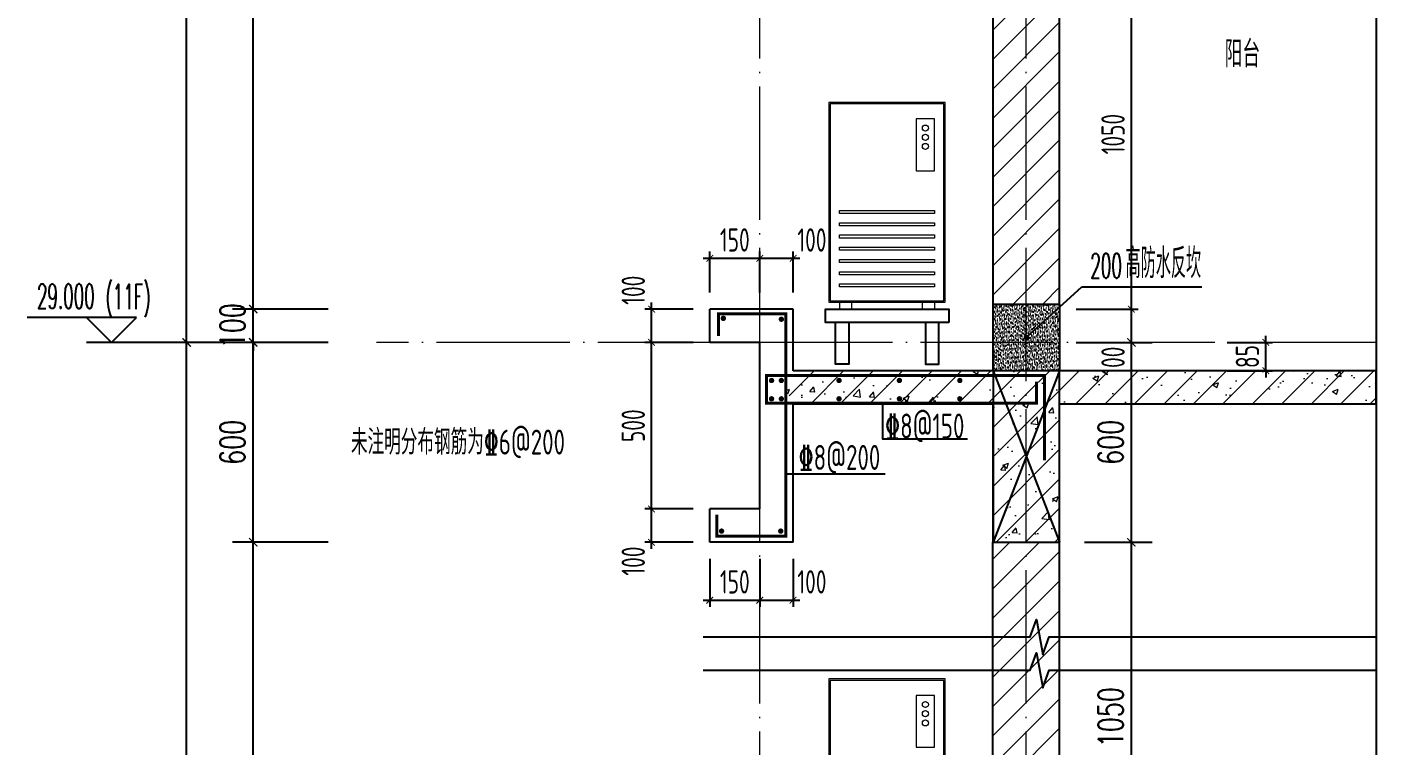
# Model space of a CAD drawing. Extents: x -668857 to 143095, y -247466 to 228182.
# Drawn here: x 45066 to 49166, y 162973 to 165129 of the extents above; entities that cross this region are included whole.
import ezdxf

# ---------------------------------------------------------------- set-up
doc = ezdxf.new("R2010")
doc.units = 0
doc.header["$LTSCALE"] = 1000
doc.linetypes.add('DOTE', pattern=[2.42, 2, -0.2, 0.02, -0.2])
doc.layers.get('0').update_dxf_attribs({"linetype": 'CONTINUOUS'})
doc.layers.get('DEFPOINTS').update_dxf_attribs({"linetype": 'CONTINUOUS'})
for name, color, linetype in [('DIM', 2, 'CONTINUOUS'), ('DIM_ELEV', 3, 'CONTINUOUS'), ('DIM_IDEN', 67, 'CONTINUOUS'), ('DIM_SYMB', 3, 'CONTINUOUS'), ('PUB_DIM', 3, 'CONTINUOUS'), ('PUB_TEXT', 2, 'CONTINUOUS'), ('REIN', 6, 'CONTINUOUS'), ('S-大样-砼线', 7, 'CONTINUOUS'), ('S-引出线', 40, 'CONTINUOUS'), ('TEXT', 2, 'CONTINUOUS'), ('WALL', 5, 'CONTINUOUS'), ('看线', 251, 'CONTINUOUS'), ('空调外机', 8, 'CONTINUOUS'), ('立面-看线', 251, 'CONTINUOUS')]:
    doc.layers.add(name, color=color, linetype=linetype)
for name, color, linetype, lineweight in [('DOTE', 19, 'DOTE', 9), ('PUB_HATCH', 8, 'CONTINUOUS', 9), ('平面-空调室外机', 143, 'CONTINUOUS', 9)]:
    doc.layers.add(name, color=color, linetype=linetype, lineweight=lineweight)
doc.styles.add('_TCH_DIM', font='SIMPLEX.shx', dxfattribs={"width": 0.7, "bigfont": 'GBCBIG.shx'})
doc.styles.add('_TCH_DIM_T3', font='SIMPLEX', dxfattribs={"width": 0.705882, "bigfont": 'GBCBIG'})
doc.styles.add('DIM_FONT_T3', font='SIMPLEX', dxfattribs={"width": 0.705882, "bigfont": 'GBCBIG'})
doc.styles.add('TSSD_DIMENSION', font='Tssdeng.shx', dxfattribs={"width": 0.7, "bigfont": 'tssdchn.shx'})
doc.styles.add('TSSD_REIN', font='tssdeng.shx', dxfattribs={"width": 0.7, "height": 300, "bigfont": 'tssdchn.shx'})
doc.dimstyles.new('_TCH_ARCH&&25', dxfattribs={"dimtxt": 74.375, "dimasz": 25, "dimexe": 62.5, "dimexo": 75, "dimgap": 25, "dimtad": 1, "dimdec": 0, "dimzin": 0, "dimdsep": 46, "dimtxsty": '_TCH_DIM_T3', "dimblk": 'ARCHTICK', "dimcen": 0.09, "dimclrt": 7, "dimazin": 0, "dimtfac": 1, "dimtdec": 0, "dimtix": 1, "dimtmove": 2, "dimatfit": 3, "dimldrblk": 'ARCHTICK', "dimfxl": 0, "dimtolj": 1, "dimtzin": 0, "dimarcsym": 0})
doc.dimstyles.new('TSSD_20_20', dxfattribs={"dimtxt": 60, "dimasz": 20, "dimexe": 20, "dimexo": 50, "dimgap": 20, "dimtad": 1, "dimdec": 0, "dimzin": 0, "dimdsep": 46, "dimtxsty": 'TSSD_DIMENSION', "dimblk": 'ARCHTICK', "dimblk1": 'ARCHTICK', "dimblk2": 'ARCHTICK', "dimcen": 0, "dimdle": 20, "dimclrt": 7, "dimadec": 0, "dimazin": 0, "dimtfac": 1, "dimtdec": 0, "dimtix": 1, "dimtmove": 2, "dimatfit": 3, "dimfxl": 0, "dimtolj": 1, "dimtzin": 0, "dimarcsym": 0})
pattern_1 = [(45, (-956095.346, 321026.26), (-44.194174, 44.194174), []), (50, (-956095.35, 321026.26), (179.315046, -15.688034), [18.75, -206.25]), (355, (-956095.35, 321026.26), (-34.687833, 188.048033), [15, -165]), (100.4514, (-956080.4, 321024.95), (144.627345, 172.359886), [15.935047, -175.285528]), (46.1842, (-956095.35, 321076.26), (266.81026, -41.379754), [28.125, -309.375]), (96.6356, (-956073.1, 321072.8), (233.665676, 243.52947), [23.90257, -262.92825]), (351.1842, (-956095.35, 321076.26), (233.66549, 243.52965), [22.5, -247.5]), (21, (-956070.35, 321063.76), (149.226763, -100.654723), [18.75, -206.25]), (326, (-956070.35, 321063.76), (60.828833, 181.28751), [15, -165]), (71.4514, (-956057.91, 321055.37), (210.055657, 80.632624), [15.935047, -175.285528]), (37.5, (-956095.346, 321026.26), (3.039964, 83.2234635), [0, -163, 0, -167.5, 0, -165.625]), (7.5, (-956095.35, 321026.26), (65.767384, 98.602928), [0, -95.5, 0, -159.25, 0, -63.125]), (327.5, (-956151.096, 321026.26), (133.455609, -5.638718), [0, -62.5, 0, -195, 0, -258.75]), (317.5, (-956176.1, 321026.26), (145.796542, 25.026246), [0, -81.25, 0, -129.5, 0, -183.75])]

# ---------------------------------------------------------------- blocks, each defined once
blk = doc.blocks.new('kongtiao')
for p, q in [((-338.7, 49), (-338.7, -550.8)), ((11, 49), (-338.7, 49)), ((-334.1, 44.4), (-334.1, -546.2)), ((6.4, 44.4), (-334.1, 44.4)), ((6.4, -546.2), (6.4, 44.4)), ((11, -550.8), (11, 49)), ((-76.2, -0.5), (-76.2, -156.5)), ((-21.1, -0.5), (-76.2, -0.5)), ((-21.1, -156.5), (-21.1, -0.5)), ((-76.2, -156.5), (-21.1, -156.5)), ((-338.7, -550.8), (11, -550.8)), ((-334.1, -546.2), (6.4, -546.2)), ((-306.6, -550.8), (-306.6, -571.2)), ((-306.6, -571.2), (-269.8, -571.2)), ((-269.8, -571.2), (-269.8, -550.8)), ((-57.9, -571.2), (-57.9, -550.8)), ((-21.1, -571.2), (-57.9, -571.2)), ((-21.1, -550.8), (-21.1, -571.2))]:
    blk.add_line(p, q)
for points in [[(-306.6, -275.4), (-21.1, -275.4), (-21.1, -284.6), (-306.6, -284.6)], [(-306.6, -312.1), (-21.1, -312.1), (-21.1, -321.3), (-306.6, -321.3)], [(-306.6, -348.8), (-21.1, -348.8), (-21.1, -358), (-306.6, -358)], [(-306.6, -385.6), (-21.1, -385.6), (-21.1, -394.7), (-306.6, -394.7)], [(-306.6, -422.3), (-21.1, -422.3), (-21.1, -431.5), (-306.6, -431.5)], [(-306.6, -459), (-21.1, -459), (-21.1, -468.2), (-306.6, -468.2)], [(-306.6, -495.7), (-21.1, -495.7), (-21.1, -504.9), (-306.6, -504.9)]]:
    blk.add_lwpolyline(points, close=True)
for centre in [(-48.7, -28), (-48.7, -55.6), (-48.7, -83.1)]:
    blk.add_circle(centre, 9.18)
blk = doc.blocks.new('_ArchTick')
at = {"color": 0, "linetype": 'ByBlock', "const_width": 0.15}
blk.add_lwpolyline([(-0.5, -0.5), (0.5, 0.5)], dxfattribs=at)
blk = doc.blocks.new('*D2106')
at = {"layer": 'DEFPOINTS', "color": 0}
for p in [(895181.9, -114386.1), (895397.2, -114386.1), (895181.9, -114986.1)]:
    blk.add_point(p, dxfattribs=at)
at = {"layer": 'PUB_DIM', "color": 0, "lineweight": -2}
for p, q in [((895256.9, -114386.1), (895459.7, -114386.1)), ((895397.2, -114986.1), (895397.2, -114386.1)), ((895256.9, -114986.1), (895459.7, -114986.1))]:
    blk.add_line(p, q, dxfattribs=at)
at = {"layer": 'PUB_DIM', "color": 0, "lineweight": -2, "xscale": 25, "yscale": 25, "zscale": 25}
for p, rotation in [((895397.2, -114386.1), 90), ((895397.2, -114986.1), 270)]:
    blk.add_blockref('_ArchTick', p, dxfattribs=dict(at, rotation=rotation))
at = {"layer": 'PUB_DIM', "color": 7, "insert": (895335, -114686.1), "char_height": 74.38, "attachment_point": 5, "rotation": 90, "style": '_TCH_DIM_T3'}
blk.add_mtext('\\A1;600', dxfattribs=at)
blk = doc.blocks.new('*D2107')
at = {"layer": 'DEFPOINTS', "color": 0}
for p in [(895181.9, -114986.1), (895397.2, -114986.1), (895181.9, -116036.1)]:
    blk.add_point(p, dxfattribs=at)
at = {"layer": 'PUB_DIM', "color": 0, "lineweight": -2}
for p, q in [((895256.9, -114986.1), (895459.7, -114986.1)), ((895397.2, -116036.1), (895397.2, -114986.1)), ((895256.9, -116036.1), (895459.7, -116036.1))]:
    blk.add_line(p, q, dxfattribs=at)
at = {"layer": 'PUB_DIM', "color": 0, "lineweight": -2, "xscale": 25, "yscale": 25, "zscale": 25}
for p, rotation in [((895397.2, -114986.1), 90), ((895397.2, -116036.1), 270)]:
    blk.add_blockref('_ArchTick', p, dxfattribs=dict(at, rotation=rotation))
at = {"layer": 'PUB_DIM', "color": 7, "insert": (895335, -115511.1), "char_height": 74.38, "attachment_point": 5, "rotation": 90, "style": '_TCH_DIM_T3'}
blk.add_mtext('\\A1;1050', dxfattribs=at)
blk = doc.blocks.new('*D2706')
at = {"layer": 'DEFPOINTS', "color": 0}
for p in [(47263.9, 164435.6), (47113.9, 164283.2), (47263.9, 164283.2)]:
    blk.add_point(p, dxfattribs=at)
at = {"layer": 'DIM', "color": 0, "lineweight": -2}
for p, q in [((47113.9, 164333.2), (47113.9, 164455.6)), ((47263.9, 164333.2), (47263.9, 164455.6)), ((47093.9, 164435.6), (47283.9, 164435.6))]:
    blk.add_line(p, q, dxfattribs=at)
at = {"layer": 'DIM', "color": 0, "lineweight": -2, "xscale": 20, "yscale": 20, "zscale": 20, "rotation": 180}
blk.add_blockref('_ArchTick', (47113.9, 164435.6), dxfattribs=at)
at = {"layer": 'DIM', "color": 0, "lineweight": -2, "xscale": 20, "yscale": 20, "zscale": 20}
blk.add_blockref('_ArchTick', (47263.9, 164435.6), dxfattribs=at)
at = {"layer": 'DIM', "color": 7, "insert": (47188.9, 164490.6), "char_height": 70, "attachment_point": 5, "style": 'TSSD_DIMENSION'}
blk.add_mtext('\\A1;150', dxfattribs=at)
blk = doc.blocks.new('*D2707')
at = {"layer": 'DEFPOINTS', "color": 0}
for p in [(47363.9, 164435.6), (47263.9, 164283.2), (47363.9, 164283.2)]:
    blk.add_point(p, dxfattribs=at)
at = {"layer": 'DIM', "color": 0, "lineweight": -2}
for p, q in [((47263.9, 164333.2), (47263.9, 164455.6)), ((47363.9, 164333.2), (47363.9, 164455.6)), ((47243.9, 164435.6), (47383.9, 164435.6))]:
    blk.add_line(p, q, dxfattribs=at)
at = {"layer": 'DIM', "color": 0, "lineweight": -2, "xscale": 20, "yscale": 20, "zscale": 20, "rotation": 180}
blk.add_blockref('_ArchTick', (47263.9, 164435.6), dxfattribs=at)
at = {"layer": 'DIM', "color": 0, "lineweight": -2, "xscale": 20, "yscale": 20, "zscale": 20}
blk.add_blockref('_ArchTick', (47363.9, 164435.6), dxfattribs=at)
at = {"layer": 'DIM', "color": 7, "insert": (47420.3, 164490.6), "char_height": 70, "attachment_point": 5, "style": 'TSSD_DIMENSION'}
blk.add_mtext('\\A1;100', dxfattribs=at)
blk = doc.blocks.new('*D2708')
at = {"layer": 'DEFPOINTS', "color": 0}
for p in [(47113.9, 163583.2), (47263.9, 163583.2), (47263.9, 163409.5)]:
    blk.add_point(p, dxfattribs=at)
at = {"layer": 'DIM', "color": 0, "lineweight": -2}
for p, q in [((47113.9, 163533.2), (47113.9, 163389.5)), ((47263.9, 163533.2), (47263.9, 163389.5)), ((47093.9, 163409.5), (47283.9, 163409.5))]:
    blk.add_line(p, q, dxfattribs=at)
at = {"layer": 'DIM', "color": 0, "lineweight": -2, "xscale": 20, "yscale": 20, "zscale": 20, "rotation": 180}
blk.add_blockref('_ArchTick', (47113.9, 163409.5), dxfattribs=at)
at = {"layer": 'DIM', "color": 0, "lineweight": -2, "xscale": 20, "yscale": 20, "zscale": 20}
blk.add_blockref('_ArchTick', (47263.9, 163409.5), dxfattribs=at)
at = {"layer": 'DIM', "color": 7, "insert": (47188.9, 163464.5), "char_height": 70, "attachment_point": 5, "style": 'TSSD_DIMENSION'}
blk.add_mtext('\\A1;150', dxfattribs=at)
blk = doc.blocks.new('*D2709')
at = {"layer": 'DEFPOINTS', "color": 0}
for p in [(47263.9, 163583.2), (47363.9, 163583.2), (47363.9, 163409.5)]:
    blk.add_point(p, dxfattribs=at)
at = {"layer": 'DIM', "color": 0, "lineweight": -2}
for p, q in [((47263.9, 163533.2), (47263.9, 163389.5)), ((47363.9, 163533.2), (47363.9, 163389.5)), ((47243.9, 163409.5), (47383.9, 163409.5))]:
    blk.add_line(p, q, dxfattribs=at)
at = {"layer": 'DIM', "color": 0, "lineweight": -2, "xscale": 20, "yscale": 20, "zscale": 20, "rotation": 180}
blk.add_blockref('_ArchTick', (47263.9, 163409.5), dxfattribs=at)
at = {"layer": 'DIM', "color": 0, "lineweight": -2, "xscale": 20, "yscale": 20, "zscale": 20}
blk.add_blockref('_ArchTick', (47363.9, 163409.5), dxfattribs=at)
at = {"layer": 'DIM', "color": 7, "insert": (47420.3, 163464.5), "char_height": 70, "attachment_point": 5, "style": 'TSSD_DIMENSION'}
blk.add_mtext('\\A1;100', dxfattribs=at)
blk = doc.blocks.new('*D2710')
at = {"layer": 'DEFPOINTS', "color": 0}
for p in [(46939.2, 164283.2), (47113.9, 164283.2), (47113.9, 164183.2)]:
    blk.add_point(p, dxfattribs=at)
at = {"layer": 'DIM', "color": 0, "lineweight": -2}
for p, q in [((47063.9, 164283.2), (46919.2, 164283.2)), ((46939.2, 164163.2), (46939.2, 164303.2)), ((47063.9, 164183.2), (46919.2, 164183.2))]:
    blk.add_line(p, q, dxfattribs=at)
at = {"layer": 'DIM', "color": 0, "lineweight": -2, "xscale": 20, "yscale": 20, "zscale": 20}
for p, rotation in [((46939.2, 164283.2), 90), ((46939.2, 164183.2), 270)]:
    blk.add_blockref('_ArchTick', p, dxfattribs=dict(at, rotation=rotation))
at = {"layer": 'DIM', "color": 7, "insert": (46884.2, 164339.7), "char_height": 70, "attachment_point": 5, "rotation": 90, "style": 'TSSD_DIMENSION'}
blk.add_mtext('\\A1;100', dxfattribs=at)
blk = doc.blocks.new('*D2711')
at = {"layer": 'DEFPOINTS', "color": 0}
for p in [(46939.2, 164183.2), (47113.9, 164183.2), (47113.9, 163683.2)]:
    blk.add_point(p, dxfattribs=at)
at = {"layer": 'DIM', "color": 0, "lineweight": -2}
for p, q in [((46939.2, 163663.2), (46939.2, 164203.2)), ((47063.9, 164183.2), (46919.2, 164183.2)), ((47063.9, 163683.2), (46919.2, 163683.2))]:
    blk.add_line(p, q, dxfattribs=at)
at = {"layer": 'DIM', "color": 0, "lineweight": -2, "xscale": 20, "yscale": 20, "zscale": 20}
for p, rotation in [((46939.2, 164183.2), 90), ((46939.2, 163683.2), 270)]:
    blk.add_blockref('_ArchTick', p, dxfattribs=dict(at, rotation=rotation))
at = {"layer": 'DIM', "color": 7, "insert": (46884.2, 163933.2), "char_height": 70, "attachment_point": 5, "rotation": 90, "style": 'TSSD_DIMENSION'}
blk.add_mtext('\\A1;500', dxfattribs=at)
blk = doc.blocks.new('*D2712')
at = {"layer": 'DEFPOINTS', "color": 0}
for p in [(46939.2, 163683.2), (47113.9, 163683.2), (47113.9, 163583.2)]:
    blk.add_point(p, dxfattribs=at)
at = {"layer": 'DIM', "color": 0, "lineweight": -2}
for p, q in [((46939.2, 163563.2), (46939.2, 163703.2)), ((47063.9, 163683.2), (46919.2, 163683.2)), ((47063.9, 163583.2), (46919.2, 163583.2))]:
    blk.add_line(p, q, dxfattribs=at)
at = {"layer": 'DIM', "color": 0, "lineweight": -2, "xscale": 20, "yscale": 20, "zscale": 20}
for p, rotation in [((46939.2, 163683.2), 90), ((46939.2, 163583.2), 270)]:
    blk.add_blockref('_ArchTick', p, dxfattribs=dict(at, rotation=rotation))
at = {"layer": 'DIM', "color": 7, "insert": (46884.2, 163526.8), "char_height": 70, "attachment_point": 5, "rotation": 90, "style": 'TSSD_DIMENSION'}
blk.add_mtext('\\A1;100', dxfattribs=at)
blk = doc.blocks.new('*D2713')
at = {"layer": 'DEFPOINTS', "color": 0}
for p in [(48616.5, 164183.2), (48782.5, 164183.2), (48616.5, 164098.2)]:
    blk.add_point(p, dxfattribs=at)
at = {"layer": 'DIM', "color": 0, "lineweight": -2}
for p, q in [((48782.5, 164183.2), (48782.5, 164203.2)), ((48666.5, 164183.2), (48802.5, 164183.2)), ((48782.5, 164098.2), (48782.5, 164183.2)), ((48666.5, 164098.2), (48802.5, 164098.2)), ((48782.5, 164098.2), (48782.5, 164078.2))]:
    blk.add_line(p, q, dxfattribs=at)
at = {"layer": 'DIM', "color": 0, "lineweight": -2, "xscale": 20, "yscale": 20, "zscale": 20}
for p, rotation in [((48782.5, 164183.2), 270), ((48782.5, 164098.2), 90)]:
    blk.add_blockref('_ArchTick', p, dxfattribs=dict(at, rotation=rotation))
at = {"layer": 'DIM', "color": 7, "insert": (48727.5, 164140.7), "char_height": 70, "attachment_point": 5, "rotation": 90, "style": 'TSSD_DIMENSION'}
blk.add_mtext('\\A1;85', dxfattribs=at)
blk = doc.blocks.new('*D2720')
at = {"layer": 'DEFPOINTS', "color": 0}
for p in [(48163.9, 165333.2), (48379.1, 165333.2), (48163.9, 164283.2)]:
    blk.add_point(p, dxfattribs=at)
at = {"layer": 'DIM', "color": 0, "lineweight": -2}
for p, q in [((48379.1, 164263.2), (48379.1, 165353.2)), ((48213.9, 165333.2), (48399.1, 165333.2)), ((48213.9, 164283.2), (48399.1, 164283.2))]:
    blk.add_line(p, q, dxfattribs=at)
at = {"layer": 'DIM', "color": 0, "lineweight": -2, "xscale": 20, "yscale": 20, "zscale": 20}
for p, rotation in [((48379.1, 165333.2), 90), ((48379.1, 164283.2), 270)]:
    blk.add_blockref('_ArchTick', p, dxfattribs=dict(at, rotation=rotation))
at = {"layer": 'DIM', "color": 7, "insert": (48324.1, 164808.2), "char_height": 70, "attachment_point": 5, "rotation": 90, "style": 'TSSD_DIMENSION'}
blk.add_mtext('\\A1;1050', dxfattribs=at)
blk = doc.blocks.new('*D2721')
at = {"layer": 'DEFPOINTS', "color": 0}
for p in [(48163.9, 164283.2), (48379.1, 164283.2), (48163.9, 164183.2)]:
    blk.add_point(p, dxfattribs=at)
at = {"layer": 'DIM', "color": 0, "lineweight": -2}
for p, q in [((48213.9, 164283.2), (48399.1, 164283.2)), ((48379.1, 164163.2), (48379.1, 164303.2)), ((48213.9, 164183.2), (48399.1, 164183.2))]:
    blk.add_line(p, q, dxfattribs=at)
at = {"layer": 'DIM', "color": 0, "lineweight": -2, "xscale": 20, "yscale": 20, "zscale": 20}
for p, rotation in [((48379.1, 164283.2), 90), ((48379.1, 164183.2), 270)]:
    blk.add_blockref('_ArchTick', p, dxfattribs=dict(at, rotation=rotation))
at = {"layer": 'DIM', "color": 7, "insert": (48324.1, 164126.8), "char_height": 70, "attachment_point": 5, "rotation": 90, "style": 'TSSD_DIMENSION'}
blk.add_mtext('\\A1;100', dxfattribs=at)
blk = doc.blocks.new('*D2763')
at = {"layer": 'DEFPOINTS', "color": 0}
for p in [(45743.7, 163583.2), (46043.7, 163583.2), (46043.7, 161383.2)]:
    blk.add_point(p, dxfattribs=at)
at = {"layer": 'PUB_DIM', "color": 0, "lineweight": -2}
for p, q in [((45968.7, 163583.2), (45681.2, 163583.2)), ((45743.7, 161383.2), (45743.7, 163583.2)), ((45968.7, 161383.2), (45681.2, 161383.2))]:
    blk.add_line(p, q, dxfattribs=at)
at = {"layer": 'PUB_DIM', "color": 0, "lineweight": -2, "xscale": 25, "yscale": 25, "zscale": 25}
for p, rotation in [((45743.7, 163583.2), 90), ((45743.7, 161383.2), 270)]:
    blk.add_blockref('_ArchTick', p, dxfattribs=dict(at, rotation=rotation))
at = {"layer": 'PUB_DIM', "color": 7, "insert": (45681.5, 162483.2), "char_height": 74.38, "attachment_point": 5, "rotation": 90, "style": '_TCH_DIM_T3'}
blk.add_mtext('\\A1;2200', dxfattribs=at)
blk = doc.blocks.new('*D2764')
at = {"layer": 'DEFPOINTS', "color": 0}
for p in [(45743.7, 164183.2), (46043.7, 164183.2), (46043.7, 163583.2)]:
    blk.add_point(p, dxfattribs=at)
at = {"layer": 'PUB_DIM', "color": 0, "lineweight": -2}
for p, q in [((45968.7, 164183.2), (45681.2, 164183.2)), ((45743.7, 163583.2), (45743.7, 164183.2)), ((45968.7, 163583.2), (45681.2, 163583.2))]:
    blk.add_line(p, q, dxfattribs=at)
at = {"layer": 'PUB_DIM', "color": 0, "lineweight": -2, "xscale": 25, "yscale": 25, "zscale": 25}
for p, rotation in [((45743.7, 164183.2), 90), ((45743.7, 163583.2), 270)]:
    blk.add_blockref('_ArchTick', p, dxfattribs=dict(at, rotation=rotation))
at = {"layer": 'PUB_DIM', "color": 7, "insert": (45681.5, 163883.2), "char_height": 74.38, "attachment_point": 5, "rotation": 90, "style": '_TCH_DIM_T3'}
blk.add_mtext('\\A1;600', dxfattribs=at)
blk = doc.blocks.new('*D2765')
at = {"layer": 'DEFPOINTS', "color": 0}
for p in [(45743.7, 164283.2), (46043.7, 164283.2), (46043.7, 164183.2)]:
    blk.add_point(p, dxfattribs=at)
at = {"layer": 'PUB_DIM', "color": 0, "lineweight": -2}
for p, q in [((45968.7, 164283.2), (45681.2, 164283.2)), ((45743.7, 164283.2), (45743.7, 164308.2)), ((45743.7, 164183.2), (45743.7, 164283.2)), ((45968.7, 164183.2), (45681.2, 164183.2)), ((45743.7, 164183.2), (45743.7, 164158.2))]:
    blk.add_line(p, q, dxfattribs=at)
at = {"layer": 'PUB_DIM', "color": 0, "lineweight": -2, "xscale": 25, "yscale": 25, "zscale": 25}
for p, rotation in [((45743.7, 164283.2), 270), ((45743.7, 164183.2), 90)]:
    blk.add_blockref('_ArchTick', p, dxfattribs=dict(at, rotation=rotation))
at = {"layer": 'PUB_DIM', "color": 7, "insert": (45681.5, 164233.2), "char_height": 74.38, "attachment_point": 5, "rotation": 90, "style": '_TCH_DIM_T3'}
blk.add_mtext('\\A1;100', dxfattribs=at)
blk = doc.blocks.new('*D2766')
at = {"layer": 'DEFPOINTS', "color": 0}
for p in [(45743.7, 166483.2), (46043.7, 166483.2), (46043.7, 164283.2)]:
    blk.add_point(p, dxfattribs=at)
at = {"layer": 'PUB_DIM', "color": 0, "lineweight": -2}
for p, q in [((45968.7, 166483.2), (45681.2, 166483.2)), ((45743.7, 164283.2), (45743.7, 166483.2)), ((45968.7, 164283.2), (45681.2, 164283.2))]:
    blk.add_line(p, q, dxfattribs=at)
at = {"layer": 'PUB_DIM', "color": 0, "lineweight": -2, "xscale": 25, "yscale": 25, "zscale": 25}
for p, rotation in [((45743.7, 166483.2), 90), ((45743.7, 164283.2), 270)]:
    blk.add_blockref('_ArchTick', p, dxfattribs=dict(at, rotation=rotation))
at = {"layer": 'PUB_DIM', "color": 7, "insert": (45681.5, 165383.2), "char_height": 74.38, "attachment_point": 5, "rotation": 90, "style": '_TCH_DIM_T3'}
blk.add_mtext('\\A1;2200', dxfattribs=at)
blk = doc.blocks.new('*D2776')
at = {"layer": 'DEFPOINTS', "color": 0}
for p in [(45543.7, 164183.2), (46043.7, 164183.2), (46043.7, 161283.2)]:
    blk.add_point(p, dxfattribs=at)
at = {"layer": 'PUB_DIM', "color": 0, "lineweight": -2}
for p, q in [((45968.7, 164183.2), (45481.2, 164183.2)), ((45543.7, 161283.2), (45543.7, 164183.2)), ((45968.7, 161283.2), (45481.2, 161283.2))]:
    blk.add_line(p, q, dxfattribs=at)
at = {"layer": 'PUB_DIM', "color": 0, "lineweight": -2, "xscale": 25, "yscale": 25, "zscale": 25}
for p, rotation in [((45543.7, 164183.2), 90), ((45543.7, 161283.2), 270)]:
    blk.add_blockref('_ArchTick', p, dxfattribs=dict(at, rotation=rotation))
at = {"layer": 'PUB_DIM', "color": 7, "insert": (45481.5, 162733.2), "char_height": 74.38, "attachment_point": 5, "rotation": 90, "style": '_TCH_DIM_T3'}
blk.add_mtext('\\A1;2900', dxfattribs=at)
blk = doc.blocks.new('*D2777')
at = {"layer": 'DEFPOINTS', "color": 0}
for p in [(45543.7, 167083.2), (46043.7, 167083.2), (46043.7, 164183.2)]:
    blk.add_point(p, dxfattribs=at)
at = {"layer": 'PUB_DIM', "color": 0, "lineweight": -2}
for p, q in [((45968.7, 167083.2), (45481.2, 167083.2)), ((45543.7, 164183.2), (45543.7, 167083.2)), ((45968.7, 164183.2), (45481.2, 164183.2))]:
    blk.add_line(p, q, dxfattribs=at)
at = {"layer": 'PUB_DIM', "color": 0, "lineweight": -2, "xscale": 25, "yscale": 25, "zscale": 25}
for p, rotation in [((45543.7, 167083.2), 90), ((45543.7, 164183.2), 270)]:
    blk.add_blockref('_ArchTick', p, dxfattribs=dict(at, rotation=rotation))
at = {"layer": 'PUB_DIM', "color": 7, "insert": (45481.5, 165633.2), "char_height": 74.38, "attachment_point": 5, "rotation": 90, "style": '_TCH_DIM_T3'}
blk.add_mtext('\\A1;2900', dxfattribs=at)
blk = doc.blocks.new('20210809.02275603')
at = {"layer": 'REIN', "const_width": 9}
for points in [[(88254.7, 67181.9), (88254.7, 67248.8), (88457.1, 67248.8), (88457.1, 66580.9), (88250.3, 66580.9), (88250.3, 66645.6)], [(89233.9, 66808.4), (89233.9, 67063.1), (88398.8, 67063.1), (88398.8, 66980.3), (89209.6, 66980.3), (89209.6, 67044.5)]]:
    blk.add_lwpolyline(points, dxfattribs=at)
at = {"layer": 'REIN', "const_width": 8}
for points in [[(88265.7, 67235, 1), (88273.7, 67235, 1)], [(88439.8, 67232.2, 1), (88447.8, 67232.2, 1)], [(88410.4, 67048.5, 1), (88418.4, 67048.5, 1)], [(88439.8, 67048.5, 1), (88447.8, 67048.5, 1)], [(88613, 67048.5, 1), (88621, 67048.5, 1)], [(88794.1, 67048.5, 1), (88802.1, 67048.5, 1)], [(88975.4, 67048.5, 1), (88983.4, 67048.5, 1)], [(88410.4, 66993.5, 1), (88418.4, 66993.5, 1)], [(88439.8, 66993.5, 1), (88447.8, 66993.5, 1)], [(88613, 66993.5, 1), (88621, 66993.5, 1)], [(88794.1, 66993.5, 1), (88802.1, 66993.5, 1)], [(88975.4, 66993.5, 1), (88983.4, 66993.5, 1)], [(88260.3, 66596.4, 1), (88268.3, 66596.4, 1)], [(88438, 66596.4, 1), (88446, 66596.4, 1)]]:
    blk.add_lwpolyline(points, format="xyb", close=True, dxfattribs=at)
at = {"layer": 'S-引出线'}
blk.add_line((88457.1, 66768.4), (88755, 66768.4), dxfattribs=at)
blk.add_lwpolyline([(88746.9, 66980.3), (88746.9, 66873.3), (89002.9, 66873.3)], dxfattribs=at)
at = {"layer": 'TEXT', "style": 'TSSD_REIN', "width": 0.7}
for s, p in [('%%1328@150', (88755.1, 66874.3)), ('未注明分布钢筋为%%1326@200', (87152, 66826.2)), ('\x848@200', (88495.7, 66780.1))]:
    blk.add_text(s, height=75, rotation=0, dxfattribs=at).set_placement(p)
blk = doc.blocks.new('20210810.12064519')
at = {"layer": 'S-大样-砼线'}
for p, q in [((0, 515), (200, 0)), ((200, 515), (0, 0))]:
    blk.add_line(p, q, dxfattribs=at)
blk.add_lwpolyline([(200, 515), (0, 515), (0, 0), (200, 0)], close=True, dxfattribs=at)
blk = doc.blocks.new('VBCVBCBCBF')
at = {"layer": 'PUB_HATCH'}
h = blk.add_hatch(dxfattribs=at)
h.set_pattern_fill('普通砖', color=256, scale=25, style=0)
h.set_pattern_definition([(45, (0, 44.88), (-44.1941915, 44.1941915), [])])
h.paths.add_polyline_path([(894981.9, -115836.1), (895181.9, -115836.1), (895181.9, -114986.1), (894981.9, -114986.1)])
at = {"layer": 'WALL'}
for p, q in [((894981.9, -115836.1), (894981.9, -114986.1)), ((894981.9, -114986.1), (895181.9, -114986.1)), ((895181.9, -115836.1), (895181.9, -114986.1))]:
    blk.add_line(p, q, dxfattribs=at)
at = {"layer": '平面-空调室外机'}
blk.add_blockref('kongtiao', (894827.8, -115444.9), dxfattribs=at)
at = {"layer": 'PUB_DIM'}
for p1, p2, picture, middle in [((895181.9, -114986.1), (895181.9, -114386.1), '*D2106', (895335, -114686.1)), ((895181.9, -116036.1), (895181.9, -114986.1), '*D2107', (895335, -115511.1))]:
    dim = blk.add_aligned_dim(p1=p1, p2=p2, distance=-215.2, dimstyle='_TCH_ARCH&&25', dxfattribs=at)
    dim.commit()
    dim.dimension.update_dxf_attribs({"geometry": picture, "text_midpoint": middle})

msp = doc.modelspace()

# ---------------------------------------------------------------- hatches: boundary and pattern name
at = {"layer": 'PUB_HATCH'}
h = msp.add_hatch(dxfattribs=at)
h.set_pattern_fill('普通砖', color=256, scale=25, style=0)
h.set_pattern_definition([(45, (-956095.346, 321071.136), (-44.1941915, 44.1941915), [])])
h.paths.add_polyline_path([(48163.85, 164298.23), (48163.85, 165333.23), (47963.85, 165333.23), (47963.85, 164298.23)])
h = msp.add_hatch(dxfattribs=at)
h.set_pattern_fill('钢筋混凝土', color=256, scale=25, style=0)
h.set_pattern_definition(pattern_1)
h.paths.add_polyline_path([(48063.85, 164031.56), (48063.85, 164098.23), (47363.85, 164098.23), (47330.52, 164064.89), (47363.85, 163998.23), (47963.85, 163998.23)])
h = msp.add_hatch(dxfattribs=at)
h.set_pattern_fill('钢筋混凝土', color=256, scale=25, style=0)
h.set_pattern_definition(pattern_1)
h.paths.add_polyline_path([(49113.85, 164098.23), (48063.85, 164098.23), (48063.85, 164031.56), (48163.85, 163998.23), (49113.85, 163998.23)])
h = msp.add_hatch(dxfattribs=at)
h.set_pattern_fill('钢筋混凝土', color=256, scale=25, style=0)
h.set_pattern_definition(pattern_1)
h.paths.add_polyline_path([(48163.85, 163583.23), (48163.85, 163998.23), (48063.85, 164031.56), (47963.85, 163998.23), (47963.85, 163583.23)])
at = {"layer": '立面-看线'}
h = msp.add_hatch(dxfattribs=at)
h.set_pattern_fill('碎沙', color=256, scale=4)
h.set_pattern_definition([(37.5, (-753089.389, -221263.7266), (-0.32000626, 9.78826475), [0, -7.7216, 0, -8.636, 0, -8.255]), (7.5, (-753089.389, -221263.727), (8.99046566, 14.33650201), [0, -4.1656, 0, -6.9596, 0, -2.667]), (327.5, (-753095.6375, -221263.727), (15.819847405, 0.02874369), [0, -2.54, 0, -9.144, 0, -11.938]), (317.5, (-753095.638, -221263.727), (15.27112905, 4.45858647), [0, -1.27, 0, -5.9944, 0, -6.858])])
h.paths.add_polyline_path([(47963.85, 164098.23), (48163.85, 164098.23), (48163.85, 164298.23), (47963.85, 164298.23)])

# ---------------------------------------------------------------- linework, layer by layer
at = {"layer": 'DIM_ELEV'}
for p, q in [((45393.66, 164258.23), (45065.66, 164258.23)), ((45318.66, 164183.23), (45243.66, 164258.23)), ((45318.66, 164183.23), (45393.66, 164258.23)), ((45743.66, 164183.23), (45243.66, 164183.23))]:
    msp.add_line(p, q, dxfattribs=at)
at = {"layer": 'DIM_IDEN'}
for p, q in [((48063.85, 164198.23), (48230.66, 164349.74)), ((48230.66, 164349.74), (48590.84, 164349.74))]:
    msp.add_line(p, q, dxfattribs=at)
at = {"layer": 'DIM_IDEN', "const_width": 8.33}
msp.add_lwpolyline([(48060.77, 164195.42, 1), (48066.94, 164201.03, 1)], format="xyb", close=True, dxfattribs=at)
at = {"layer": 'DIM_SYMB'}
msp.add_lwpolyline([(49113.85, 170503.23), (49113.85, 160871.35), (49166.35, 160852.24), (49061.35, 160833.73), (49113.85, 160815.1), (49113.85, 151183.22)], dxfattribs=at)
at = {"layer": 'DIM_SYMB', "color": 5}
for points in [[(47093.85, 163299.37), (48075.73, 163299.37), (48094.83, 163351.87), (48113.35, 163246.87), (48131.98, 163299.37), (49113.85, 163299.37)], [(47093.85, 163199.37), (48075.73, 163199.37), (48094.83, 163251.87), (48113.35, 163146.87), (48131.98, 163199.37), (49113.85, 163199.37)]]:
    msp.add_lwpolyline(points, dxfattribs=at)
at = {"layer": 'DOTE', "color": 1, "linetype": 'DOTE', "ltscale": 0.2}
for p, q in [((47263.85, 151483.22), (47263.85, 171083.23)), ((48063.85, 151483.22), (48063.85, 171083.23)), ((49113.85, 164183.23), (46113.66, 164183.23))]:
    msp.add_line(p, q, dxfattribs=at)
at = {"layer": 'WALL'}
for p, q in [((47963.85, 164298.23), (47963.85, 165333.23)), ((48163.85, 164298.23), (48163.85, 165333.23)), ((47363.85, 164283.24), (47113.85, 164283.24)), ((47113.85, 164183.24), (47113.85, 164283.24)), ((47363.85, 164098.23), (47363.85, 164283.24)), ((47963.85, 164298.23), (48163.85, 164298.23)), ((47263.85, 164183.24), (47113.85, 164183.24)), ((47263.85, 164098.23), (47263.85, 164183.24)), ((47263.85, 163683.21), (47263.85, 164098.23)), ((48063.85, 164098.23), (47363.85, 164098.23)), ((49113.85, 164098.23), (48063.85, 164098.23)), ((49113.85, 163998.23), (49113.85, 164098.23)), ((47363.85, 163583.21), (47363.85, 163998.23)), ((47963.85, 163998.23), (47363.85, 163998.23)), ((47963.85, 163583.23), (47963.85, 163998.23)), ((49113.85, 163998.23), (48163.85, 163998.23)), ((48163.85, 163583.23), (48163.85, 163998.23)), ((47263.85, 163683.21), (47113.85, 163683.21)), ((47113.85, 163583.21), (47113.85, 163683.21)), ((47363.85, 163583.21), (47113.85, 163583.21)), ((47963.85, 163583.23), (48163.85, 163583.23))]:
    msp.add_line(p, q, dxfattribs=at)
msp.add_lwpolyline([(47963.85, 164298.23), (48163.85, 164298.23), (48163.85, 164098.23), (47963.85, 164098.23)], close=True, dxfattribs=at)
at = {"layer": '空调外机', "linetype": 'Continuous'}
msp.add_lwpolyline([(47830.86, 164243.22), (47460.86, 164243.22), (47460.86, 164283.22), (47830.86, 164283.22)], close=True, dxfattribs=at)
for points in [[(47530.86, 164243.22), (47530.86, 164118.23), (47490.86, 164118.23), (47490.86, 164243.22)], [(47760.86, 164243.22), (47760.86, 164118.23), (47800.86, 164118.23), (47800.86, 164243.22)]]:
    msp.add_lwpolyline(points, dxfattribs=at)

# ---------------------------------------------------------------- block references
msp.add_blockref('VBCVBCBCBF', (-847018.1, 278569.31))
at = {"layer": 'REIN'}
msp.add_blockref('20210809.02275603', (-41115.15, 97020.39), dxfattribs=at)
at = {"layer": '平面-空调室外机'}
msp.add_blockref('kongtiao', (47809.7, 164854.38), dxfattribs=at)
at = {"layer": '看线'}
msp.add_blockref('20210810.12064519', (47963.85, 163583.21), dxfattribs=at)

# ---------------------------------------------------------------- texts
at = {"layer": 'PUB_TEXT'}
for s, height, style, width, p in [('阳台', 80, 'TSSD_REIN', 0.7, (48659.18, 165008.85)), ('200', 74.375, 'DIM_FONT_T3', 0.49827, (48255.67, 164375.99)), ('高防水反坎', 89.362, 'DIM_FONT_T3', 0.705882, (48361.55, 164375.99)), ('29.000', 74.375, '_TCH_DIM', 0.494118, (45094.56, 164284.48)), ('(11F)', 74.375, '_TCH_DIM', 0.494118, (45299.96, 164283.25))]:
    msp.add_text(s, height=height, dxfattribs=dict(at, style=style, width=width)).set_placement(p)

# ---------------------------------------------------------------- dimensions: what is measured, and where the dimension line sits
at = {"layer": 'DIM'}
for p1, p2, distance, picture, middle in [((48163.85, 164283.23), (48163.85, 165333.23), -215.2, '*D2720', (48324.05, 164808.23)), ((47113.85, 164283.24), (47263.85, 164283.24), 152.32, '*D2706', (47188.85, 164490.56)), ((47113.85, 163683.21), (47113.85, 164183.21), 174.61, '*D2711', (46884.24, 163933.21)), ((48616.52, 164098.23), (48616.52, 164183.23), -165.96, '*D2713', (48727.48, 164140.73)), ((47113.85, 163583.21), (47263.85, 163583.21), -173.71, '*D2708', (47188.85, 163464.5))]:
    dim = msp.add_aligned_dim(p1=p1, p2=p2, distance=distance, dimstyle='TSSD_20_20', override={"dimtxt": 70}, dxfattribs=at)
    dim.commit()
    dim.dimension.update_dxf_attribs({"geometry": picture, "text_midpoint": middle})
for base, p1, p2, angle, picture, middle in [((47363.85, 164435.56), (47263.85, 164283.24), (47363.85, 164283.24), 360, '*D2707', (47420.3, 164490.56)), ((46939.24, 164283.21), (47113.85, 164183.21), (47113.85, 164283.21), 90, '*D2710', (46884.24, 164339.66)), ((48379.05, 164283.23), (48163.85, 164183.23), (48163.85, 164283.23), 90, '*D2721', (48324.05, 164126.78)), ((46939.24, 163683.21), (47113.85, 163583.21), (47113.85, 163683.21), 90, '*D2712', (46884.24, 163526.76)), ((47363.85, 163409.5), (47263.85, 163583.21), (47363.85, 163583.21), 360, '*D2709', (47420.3, 163464.5))]:
    dim = msp.add_linear_dim(base=base, p1=p1, p2=p2, angle=angle, dimstyle='TSSD_20_20', override={"dimtxt": 70}, dxfattribs=at)
    dim.commit()
    dim.dimension.update_dxf_attribs({"geometry": picture, "text_midpoint": middle, "dimtype": 161})
at = {"layer": 'PUB_DIM'}
for p1, p2, distance, picture, middle in [((46043.66, 164183.23), (46043.66, 167083.23), 500, '*D2777', (45481.47, 165633.23)), ((46043.66, 164283.23), (46043.66, 166483.22), 300, '*D2766', (45681.47, 165383.22)), ((46043.66, 164183.23), (46043.66, 164283.23), 300, '*D2765', (45681.47, 164233.23)), ((46043.66, 161283.23), (46043.66, 164183.23), 500, '*D2776', (45481.47, 162733.23)), ((46043.66, 163583.23), (46043.66, 164183.23), 300, '*D2764', (45681.47, 163883.23)), ((46043.66, 161383.23), (46043.66, 163583.23), 300, '*D2763', (45681.47, 162483.23))]:
    dim = msp.add_aligned_dim(p1=p1, p2=p2, distance=distance, dimstyle='_TCH_ARCH&&25', dxfattribs=at)
    dim.commit()
    dim.dimension.update_dxf_attribs({"geometry": picture, "text_midpoint": middle})

doc.saveas('drawing.dxf')
